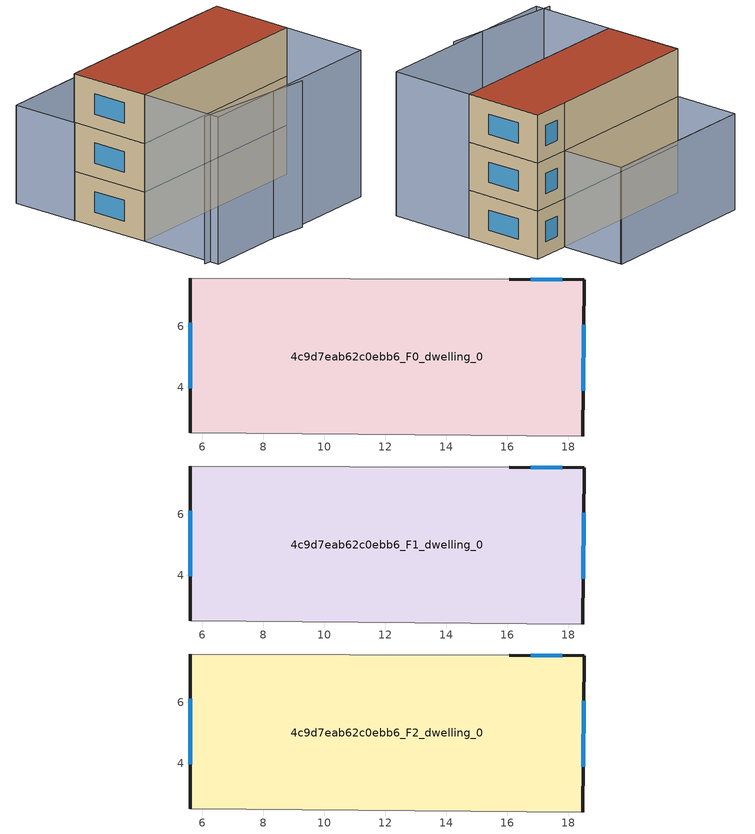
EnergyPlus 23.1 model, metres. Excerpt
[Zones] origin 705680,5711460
4c9d7eab62c0ebb6_F0_dwelling_0
 floor ground (EU_floor_Construction): 18.52,7.53 18.47,2.4 5.61,2.51 5.61,7.58 16.06,7.55 z0
 wall outside (EU_wall_Construction): 5.61,7.58 5.61,2.51 / 18.47,2.4 18.52,7.53 16.06,7.55 z0:3
 wall adiabatic (EU_wall_Construction): 16.06,7.55 5.61,7.58 / 5.61,2.51 18.47,2.4 z0:3
 window (EU_Window_Construction): 5.61,6.12 5.61,3.97 / 17.81,7.53 16.77,7.54 / 18.48,3.88 18.5,6.05 z0.87:2.13
4c9d7eab62c0ebb6_F1_dwelling_0
 floor to 4c9d7eab62c0ebb6_F0_dwelling_0 (EU_floor_Construction): 18.52,7.53 18.47,2.4 5.61,2.51 5.61,7.58 16.06,7.55 z3
 wall outside (EU_wall_Construction): 5.61,7.58 5.61,2.51 / 18.47,2.4 18.52,7.53 16.06,7.55 z3:6
 wall adiabatic (EU_wall_Construction): 16.06,7.55 5.61,7.58 / 5.61,2.51 18.47,2.4 z3:6
 window (EU_Window_Construction): 5.61,6.12 5.61,3.97 / 17.81,7.53 16.77,7.54 / 18.48,3.88 18.5,6.05 z3.87:5.13
4c9d7eab62c0ebb6_F2_dwelling_0
 floor to 4c9d7eab62c0ebb6_F1_dwelling_0 (EU_floor_Construction): 18.52,7.53 18.47,2.4 5.61,2.51 5.61,7.58 16.06,7.55 z6
 wall outside (EU_wall_Construction): 5.61,7.58 5.61,2.51 / 18.47,2.4 18.52,7.53 16.06,7.55 z6:9
 wall adiabatic (EU_wall_Construction): 16.06,7.55 5.61,7.58 / 5.61,2.51 18.47,2.4 z6:9
 window (EU_Window_Construction): 5.61,6.12 5.61,3.97 / 17.81,7.53 16.77,7.54 / 18.48,3.88 18.5,6.05 z6.87:8.13
 roof outside (EU_roof_Construction): 18.47,2.4 18.52,7.53 16.06,7.55 5.61,7.58 5.61,2.51 z9
shading: 5.11,-2.23 12.8,-3.21 / 5.61,2.51 18.47,2.4 / 18.47,2.4 18.43,-2.98 / 18.43,-2.98 5.57,-2.88 / 5.57,-2.88 5.61,2.51 z0:9; 16.1,11.71 5.55,11.75 / 5.56,11.75 16.08,11.77 / 16.08,11.77 16.09,7.55 / 16.09,7.55 5.57,7.53 / 5.57,7.53 5.56,11.75 z0:6
[Building]
EU S2 Campaign: North Axis=0; Terrain=City; Solar Distribution=FullExterior
[Site:Location]
London: Latitude=51.5; Longitude=-0.5; Time Zone=0; Elevation=25
[SizingPeriod:WeatherFileDays]
AnnualSizingPeriod: Begin Month=1; Begin Day of Month=1; End Month=12; End Day of Month=31; Day of Week for Start Day=Monday; Use Weather File Daylight Saving Period=No; Use Weather File Rain and Snow Indicators=No
[MATERIAL]
EU_InternalMass_Material: Roughness=MediumRough; Thickness=0.1; Conductivity=1; Density=1800; Specific Heat=900; Thermal Absorptance=0.9; Solar Absorptance=0.7; Visible Absorptance=0.7
[MATERIAL:NOMASS] Roughness=MediumRough; Thermal Absorptance=0.9; Solar Absorptance=0.7; Visible Absorptance=0.7
Name | Thermal Resistance
EU_wall_NoMass | 0.724719
EU_roof_NoMass | 2.98947
EU_floor_NoMass | 2.39157
[WINDOWMATERIAL:SIMPLEGLAZINGSYSTEM]
EU_Window_SimpleGlazing: UFactor=2.63425; Solar Heat Gain Coefficient=0.76; Visible Transmittance=0.76
[CONSTRUCTION]
EU_wall_Construction: EU_wall_NoMass
EU_roof_Construction: EU_roof_NoMass
EU_floor_Construction: EU_floor_NoMass
EU_Window_Construction: EU_Window_SimpleGlazing
EU_InternalMass_Construction: EU_InternalMass_Material
[ZONE] Type=1; Multiplier=1; Ceiling Height=autocalculate; Volume=197.443; Floor Area=autocalculate; Part of Total Floor Area=Yes
4c9d7eab62c0ebb6_F0_dwelling_0; 4c9d7eab62c0ebb6_F1_dwelling_0; 4c9d7eab62c0ebb6_F2_dwelling_0
[INTERNALMASS] Construction=EU_InternalMass_Construction; Surface Area=65.8142
Name | Zone or ZoneList
4c9d7eab62c0ebb6_F0_dwelling_0_EU_InternalMass | 4c9d7eab62c0ebb6_F0_dwelling_0
4c9d7eab62c0ebb6_F1_dwelling_0_EU_InternalMass | 4c9d7eab62c0ebb6_F1_dwelling_0
4c9d7eab62c0ebb6_F2_dwelling_0_EU_InternalMass | 4c9d7eab62c0ebb6_F2_dwelling_0
[OTHEREQUIPMENT] Fuel Type=Electricity; Design Level Calculation Method=Watts/Area; Power per Zone Floor Area=1; Fraction Latent=0; Fraction Radiant=0; Fraction Lost=0; Carbon Dioxide Generation Rate=0; EndUse Subcategory=EU_Step8_InternalGains
Name | Zone or ZoneList or Space or SpaceList | Schedule
EU_Step8_InternalGain_4c9d7eab62c0ebb6_F0_dwelling_0_f000 | 4c9d7eab62c0ebb6_F0_dwelling_0 | EU_Step8_GainSchedule_4c9d7eab62c0ebb6_F0_dwelling_0_f000
EU_Step8_InternalGain_4c9d7eab62c0ebb6_F1_dwelling_0_f000 | 4c9d7eab62c0ebb6_F1_dwelling_0 | EU_Step8_GainSchedule_4c9d7eab62c0ebb6_F1_dwelling_0_f000
EU_Step8_InternalGain_4c9d7eab62c0ebb6_F2_dwelling_0_f000 | 4c9d7eab62c0ebb6_F2_dwelling_0 | EU_Step8_GainSchedule_4c9d7eab62c0ebb6_F2_dwelling_0_f000
[ZONEVENTILATION:DESIGNFLOWRATE] Schedule=EU_AlwaysOn; Design Flow Rate Calculation Method=AirChanges/Hour; Air Changes per Hour=0.418135; Ventilation Type=Natural; Fan Pressure Rise=0; Fan Total Efficiency=1; Constant Term Coefficient=1; Temperature Term Coefficient=0; Velocity Term Coefficient=0; Velocity Squared Term Coefficient=0; Minimum Indoor Temperature=-100; Maximum Indoor Temperature=100; Delta Temperature=-100; Minimum Outdoor Temperature=-100; Maximum Outdoor Temperature=100; Maximum Wind Speed=40
Name | Zone or ZoneList or Space or SpaceList
EU_ConstantAir_4c9d7eab62c0ebb6_F0_dwelling_0 | 4c9d7eab62c0ebb6_F0_dwelling_0
EU_ConstantAir_4c9d7eab62c0ebb6_F1_dwelling_0 | 4c9d7eab62c0ebb6_F1_dwelling_0
EU_ConstantAir_4c9d7eab62c0ebb6_F2_dwelling_0 | 4c9d7eab62c0ebb6_F2_dwelling_0
[HVACTEMPLATE:THERMOSTAT] Constant Heating Setpoint=20; Constant Cooling Setpoint=50
EU_HeatOnly_4c9d7eab62c0ebb6_F0_dwelling_0; EU_HeatOnly_4c9d7eab62c0ebb6_F1_dwelling_0; EU_HeatOnly_4c9d7eab62c0ebb6_F2_dwelling_0
[HVACTEMPLATE:ZONE:IDEALLOADSAIRSYSTEM] System Availability Schedule=EU_AlwaysOn; Maximum Heating Supply Air Temperature=50; Minimum Cooling Supply Air Temperature=13; Maximum Heating Supply Air Humidity Ratio=0.0156; Minimum Cooling Supply Air Humidity Ratio=0.0077; Heating Limit=NoLimit; Cooling Limit=NoLimit; Heating Availability Schedule=EU_AlwaysOn; Cooling Availability Schedule=EU_CoolingOff; Dehumidification Control Type=ConstantSensibleHeatRatio; Cooling Sensible Heat Ratio=0.7; Dehumidification Setpoint=60; Humidification Control Type=None; Humidification Setpoint=30; Outdoor Air Method=None; Outdoor Air Flow Rate per Person=0.00944; Outdoor Air Flow Rate per Zone Floor Area=0; Outdoor Air Flow Rate per Zone=0; Demand Controlled Ventilation Type=None; Outdoor Air Economizer Type=NoEconomizer; Heat Recovery Type=None; Sensible Heat Recovery Effectiveness=0.7; Latent Heat Recovery Effectiveness=0.65
Name | Template Thermostat
4c9d7eab62c0ebb6_F0_dwelling_0 | EU_HeatOnly_4c9d7eab62c0ebb6_F0_dwelling_0
4c9d7eab62c0ebb6_F1_dwelling_0 | EU_HeatOnly_4c9d7eab62c0ebb6_F1_dwelling_0
4c9d7eab62c0ebb6_F2_dwelling_0 | EU_HeatOnly_4c9d7eab62c0ebb6_F2_dwelling_0
[SIZING:ZONE] Zone Cooling Design Supply Air Temperature Input Method=SupplyAirTemperature; Zone Cooling Design Supply Air Temperature=13; Zone Heating Design Supply Air Temperature Input Method=SupplyAirTemperature; Zone Heating Design Supply Air Temperature=50; Zone Cooling Design Supply Air Humidity Ratio=0.008; Zone Heating Design Supply Air Humidity Ratio=0.008; Cooling Design Air Flow Method=DesignDay; Cooling Design Air Flow Rate=0; Cooling Minimum Air Flow per Zone Floor Area=0.000762; Cooling Minimum Air Flow=0; Cooling Minimum Air Flow Fraction=0.2; Heating Design Air Flow Method=DesignDay; Heating Design Air Flow Rate=0; Heating Maximum Air Flow per Zone Floor Area=0.002032; Heating Maximum Air Flow=0.141576; Heating Maximum Air Flow Fraction=0.3; Account for Dedicated Outdoor Air System=No; Dedicated Outdoor Air System Control Strategy=NeutralSupplyAir; Dedicated Outdoor Air Low Setpoint Temperature for Design=autosize; Dedicated Outdoor Air High Setpoint Temperature for Design=autosize; Zone Load Sizing Method=Sensible Load Only No Latent Load; Zone Latent Cooling Design Supply Air Humidity Ratio Input Method=HumidityRatioDifference; Zone Cooling Design Supply Air Humidity Ratio Difference=0.005; Zone Latent Heating Design Supply Air Humidity Ratio Input Method=HumidityRatioDifference; Zone Humidification Design Supply Air Humidity Ratio Difference=0.005
4c9d7eab62c0ebb6_F0_dwelling_0; 4c9d7eab62c0ebb6_F1_dwelling_0; 4c9d7eab62c0ebb6_F2_dwelling_0
[SCHEDULE:CONSTANT]
Name | Hourly Value
EU_AlwaysOn | 1
EU_CoolingOff | 0
[SCHEDULE:FILE] Column Number=1; Rows to Skip at Top=0; Number of Hours of Data=8760; Column Separator=Comma; Interpolate to Timestep=No; Minutes per Item=60; Adjust Schedule for Daylight Savings=Yes
Name | File
EU_Step8_GainSchedule_4c9d7eab62c0ebb6_F0_dwelling_0_f000 | ../../schedules/4c9d7eab62c0ebb6/4c9d7eab62c0ebb6_F0_dwelling_0_f000_gain.csv
EU_Step8_GainSchedule_4c9d7eab62c0ebb6_F1_dwelling_0_f000 | ../../schedules/4c9d7eab62c0ebb6/4c9d7eab62c0ebb6_F1_dwelling_0_f000_gain.csv
EU_Step8_GainSchedule_4c9d7eab62c0ebb6_F2_dwelling_0_f000 | ../../schedules/4c9d7eab62c0ebb6/4c9d7eab62c0ebb6_F2_dwelling_0_f000_gain.csv
